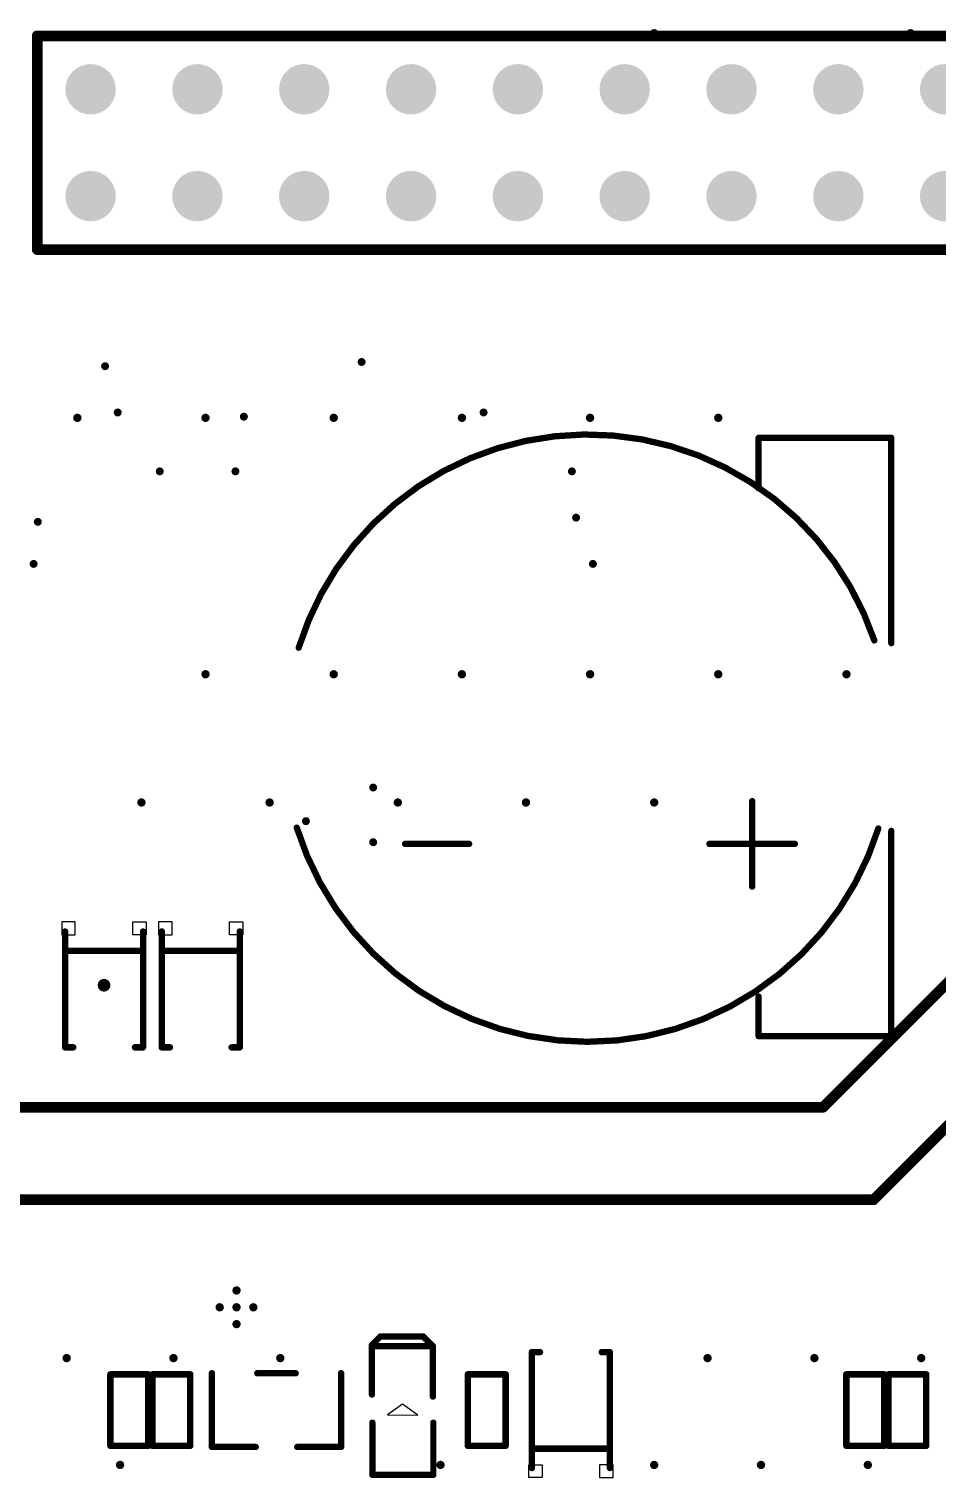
# Model space of a CAD drawing. Header units: millimetres. Extents: x 0 to 138, y -1 to 106.
# Drawn here: x 27.91 to 49.51, y 38.59 to 73.03 of the extents above; entities that cross this region are included whole.
import ezdxf

# ---------------------------------------------------------------- set-up
doc = ezdxf.new("R2010")
doc.units = ezdxf.units.MM
for name, color, linetype in [('KeepOutLayer', 6, 'Continuous'), ('PadHoleLayer', 156, 'Continuous'), ('TopOverlay', 2, 'Continuous'), ('ViaHoleLayer', 16, 'Continuous')]:
    doc.layers.add(name, color=color, linetype=linetype)

# ---------------------------------------------------------------- blocks, each defined once
blk = doc.blocks.new('HDR_TH_30P_P2_54_V_F_R2_C15_S2_54_1_11')
at = {"layer": 'PadHoleLayer'}
h = blk.add_hatch(color=156, dxfattribs=at)
edge = h.paths.add_edge_path()
edge.add_arc((-17.78, 1.27), 0.5999987999999999, 0, 360)
h = blk.add_hatch(color=156, dxfattribs=at)
edge = h.paths.add_edge_path()
edge.add_arc((-15.24, 1.27), 0.5999987999999999, 0, 360)
h = blk.add_hatch(color=156, dxfattribs=at)
edge = h.paths.add_edge_path()
edge.add_arc((-12.7, 1.27), 0.5999987999999999, 0, 360)
h = blk.add_hatch(color=156, dxfattribs=at)
edge = h.paths.add_edge_path()
edge.add_arc((-10.16, 1.27), 0.5999987999999999, 0, 360)
h = blk.add_hatch(color=156, dxfattribs=at)
edge = h.paths.add_edge_path()
edge.add_arc((-7.619999999999999, 1.27), 0.5999987999999999, 0, 360)
h = blk.add_hatch(color=156, dxfattribs=at)
edge = h.paths.add_edge_path()
edge.add_arc((-5.08, 1.27), 0.5999987999999999, 0, 360)
h = blk.add_hatch(color=156, dxfattribs=at)
edge = h.paths.add_edge_path()
edge.add_arc((-2.54, 1.27), 0.5999987999999999, 0, 360)
h = blk.add_hatch(color=156, dxfattribs=at)
edge = h.paths.add_edge_path()
edge.add_arc((0, 1.27), 0.5999987999999999, 0, 360)
h = blk.add_hatch(color=156, dxfattribs=at)
edge = h.paths.add_edge_path()
edge.add_arc((2.54, 1.27), 0.5999987999999999, 0, 360)
h = blk.add_hatch(color=156, dxfattribs=at)
edge = h.paths.add_edge_path()
edge.add_arc((5.08, 1.27), 0.5999987999999999, 0, 360)
h = blk.add_hatch(color=156, dxfattribs=at)
edge = h.paths.add_edge_path()
edge.add_arc((7.619999999999999, 1.27), 0.5999987999999999, 0, 360)
h = blk.add_hatch(color=156, dxfattribs=at)
edge = h.paths.add_edge_path()
edge.add_arc((10.16, 1.27), 0.5999987999999999, 0, 360)
h = blk.add_hatch(color=156, dxfattribs=at)
edge = h.paths.add_edge_path()
edge.add_arc((12.7, 1.27), 0.5999987999999999, 0, 360)
h = blk.add_hatch(color=156, dxfattribs=at)
edge = h.paths.add_edge_path()
edge.add_arc((15.24, 1.27), 0.5999987999999999, 0, 360)
h = blk.add_hatch(color=156, dxfattribs=at)
edge = h.paths.add_edge_path()
edge.add_arc((17.78, 1.27), 0.5999987999999999, 0, 360)
h = blk.add_hatch(color=156, dxfattribs=at)
edge = h.paths.add_edge_path()
edge.add_arc((-17.78, -1.27), 0.5999987999999999, 0, 360)
h = blk.add_hatch(color=156, dxfattribs=at)
edge = h.paths.add_edge_path()
edge.add_arc((-15.24, -1.27), 0.5999987999999999, 0, 360)
h = blk.add_hatch(color=156, dxfattribs=at)
edge = h.paths.add_edge_path()
edge.add_arc((-12.7, -1.27), 0.5999987999999999, 0, 360)
h = blk.add_hatch(color=156, dxfattribs=at)
edge = h.paths.add_edge_path()
edge.add_arc((-10.16, -1.27), 0.5999987999999999, 0, 360)
h = blk.add_hatch(color=156, dxfattribs=at)
edge = h.paths.add_edge_path()
edge.add_arc((-7.619999999999999, -1.27), 0.5999987999999999, 0, 360)
h = blk.add_hatch(color=156, dxfattribs=at)
edge = h.paths.add_edge_path()
edge.add_arc((-5.08, -1.27), 0.5999987999999999, 0, 360)
h = blk.add_hatch(color=156, dxfattribs=at)
edge = h.paths.add_edge_path()
edge.add_arc((-2.54, -1.27), 0.5999987999999999, 0, 360)
h = blk.add_hatch(color=156, dxfattribs=at)
edge = h.paths.add_edge_path()
edge.add_arc((0, -1.27), 0.5999987999999999, 0, 360)
h = blk.add_hatch(color=156, dxfattribs=at)
edge = h.paths.add_edge_path()
edge.add_arc((2.54, -1.27), 0.5999987999999999, 0, 360)
h = blk.add_hatch(color=156, dxfattribs=at)
edge = h.paths.add_edge_path()
edge.add_arc((5.08, -1.27), 0.5999987999999999, 0, 360)
h = blk.add_hatch(color=156, dxfattribs=at)
edge = h.paths.add_edge_path()
edge.add_arc((7.619999999999999, -1.27), 0.5999987999999999, 0, 360)
h = blk.add_hatch(color=156, dxfattribs=at)
edge = h.paths.add_edge_path()
edge.add_arc((10.16, -1.27), 0.5999987999999999, 0, 360)
h = blk.add_hatch(color=156, dxfattribs=at)
edge = h.paths.add_edge_path()
edge.add_arc((12.7, -1.27), 0.5999987999999999, 0, 360)
h = blk.add_hatch(color=156, dxfattribs=at)
edge = h.paths.add_edge_path()
edge.add_arc((15.24, -1.27), 0.5999987999999999, 0, 360)
h = blk.add_hatch(color=156, dxfattribs=at)
edge = h.paths.add_edge_path()
edge.add_arc((17.78, -1.27), 0.5999987999999999, 0, 360)
at = {"layer": 'TopOverlay', "const_width": 0.254}
for points in [[(19.05, 2.54), (-19.05, 2.54)], [(-19.05, 2.54), (-19.05, -2.54)], [(19.05, 2.54), (19.05, -2.54)], [(-16.51, 0), (-19.05, 0)], [(19.05, -2.54), (-19.05, -2.54)]]:
    blk.add_lwpolyline(points, dxfattribs=at)
at = {"layer": 'TopOverlay', "const_width": 0.127}
for points in [[(-19.1135, 2.54, 1), (-18.9865, 2.54, 1)], [(-19.1135, 2.54, 1), (-18.9865, 2.54, 1)], [(18.9865, 2.54, 1), (19.1135, 2.54, 1)], [(18.9865, 2.54, 1), (19.1135, 2.54, 1)], [(-19.1135, 0, 1), (-18.9865, 0, 1)], [(-16.5735, 0, 1), (-16.4465, 0, 1)], [(-19.1135, -2.54, 1), (-18.9865, -2.54, 1)], [(-19.1135, -2.54, 1), (-18.9865, -2.54, 1)], [(18.9865, -2.54, 1), (19.1135, -2.54, 1)], [(18.9865, -2.54, 1), (19.1135, -2.54, 1)]]:
    blk.add_lwpolyline(points, format="xyb", close=True, dxfattribs=at)
blk = doc.blocks.new('SOD_123_L2_7_W1_6_LS3_8_RD_33')
at = {"layer": 'TopOverlay'}
for p, q in [((-1.60528, 0.6832600000000001), (-1.60528, 1.0033)), ((-1.60528, 1.0033), (-1.30048, 1.0033)), ((-1.30048, 1.0033), (-1.30048, 1.0033)), ((-1.30048, 1.0033), (-1.30048, 0.6832600000000001)), ((-1.30048, 0.6832600000000001), (-1.60528, 0.6832600000000001)), ((-1.30048, -0.6832600000000001), (-1.60528, -0.6832600000000001)), ((-1.60528, -0.6832600000000001), (-1.60528, -1.0033)), ((-1.30048, -1.0033), (-1.30048, -0.6832600000000001)), ((-1.60528, -1.0033), (-1.30048, -1.0033)), ((-1.30048, -1.0033), (-1.30048, -1.0033))]:
    blk.add_line(p, q, dxfattribs=at)
at = {"layer": 'TopOverlay', "const_width": 0.1524}
for points in [[(1.37668, 0.9271), (-1.37668, 0.9271)], [(-0.91694, -0.8763000000000001), (-0.91694, 0.8763000000000001)], [(1.37668, 0.7340599999999999), (1.37668, 0.9271)], [(1.37668, -0.9271), (1.37668, -0.7340599999999999)], [(1.37668, -0.9271), (-1.37668, -0.9271)]]:
    blk.add_lwpolyline(points, dxfattribs=at)
at = {"layer": 'TopOverlay', "const_width": 0.0762}
for points in [[(-1.41478, 0.9271, 1), (-1.33858, 0.9271, 1)], [(-0.95504, 0.8763000000000001, 1), (-0.87884, 0.8763000000000001, 1)], [(1.33858, 0.9271, 1), (1.41478, 0.9271, 1)], [(1.33858, 0.9271, 1), (1.41478, 0.9271, 1)], [(1.33858, 0.7340599999999999, 1), (1.41478, 0.7340599999999999, 1)], [(1.33858, -0.7340599999999999, 1), (1.41478, -0.7340599999999999, 1)], [(-1.41478, -0.9271, 1), (-1.33858, -0.9271, 1)], [(-0.95504, -0.8763000000000001, 1), (-0.87884, -0.8763000000000001, 1)], [(1.33858, -0.9271, 1), (1.41478, -0.9271, 1)], [(1.33858, -0.9271, 1), (1.41478, -0.9271, 1)]]:
    blk.add_lwpolyline(points, format="xyb", close=True, dxfattribs=at)
blk = doc.blocks.new('SOD_123_L2_7_W1_6_LS3_8_RD_34')
at = {"layer": 'TopOverlay'}
for p, q in [((-1.60528, 0.6832600000000001), (-1.60528, 1.0033)), ((-1.60528, 1.0033), (-1.30048, 1.0033)), ((-1.30048, 1.0033), (-1.30048, 1.0033)), ((-1.30048, 1.0033), (-1.30048, 0.6832600000000001)), ((-1.30048, 0.6832600000000001), (-1.60528, 0.6832600000000001)), ((-1.30048, -0.6832600000000001), (-1.60528, -0.6832600000000001)), ((-1.60528, -0.6832600000000001), (-1.60528, -1.0033)), ((-1.30048, -1.0033), (-1.30048, -0.6832600000000001)), ((-1.60528, -1.0033), (-1.30048, -1.0033)), ((-1.30048, -1.0033), (-1.30048, -1.0033))]:
    blk.add_line(p, q, dxfattribs=at)
at = {"layer": 'TopOverlay', "const_width": 0.1524}
for points in [[(1.37668, 0.9271), (-1.37668, 0.9271)], [(-0.91694, -0.8763000000000001), (-0.91694, 0.8763000000000001)], [(1.37668, 0.7340599999999999), (1.37668, 0.9271)], [(1.37668, -0.9271), (1.37668, -0.7340599999999999)], [(1.37668, -0.9271), (-1.37668, -0.9271)]]:
    blk.add_lwpolyline(points, dxfattribs=at)
at = {"layer": 'TopOverlay', "const_width": 0.0762}
for points in [[(-1.41478, 0.9271, 1), (-1.33858, 0.9271, 1)], [(-0.95504, 0.8763000000000001, 1), (-0.87884, 0.8763000000000001, 1)], [(1.33858, 0.9271, 1), (1.41478, 0.9271, 1)], [(1.33858, 0.9271, 1), (1.41478, 0.9271, 1)], [(1.33858, 0.7340599999999999, 1), (1.41478, 0.7340599999999999, 1)], [(1.33858, -0.7340599999999999, 1), (1.41478, -0.7340599999999999, 1)], [(-1.41478, -0.9271, 1), (-1.33858, -0.9271, 1)], [(-0.95504, -0.8763000000000001, 1), (-0.87884, -0.8763000000000001, 1)], [(1.33858, -0.9271, 1), (1.41478, -0.9271, 1)], [(1.33858, -0.9271, 1), (1.41478, -0.9271, 1)]]:
    blk.add_lwpolyline(points, format="xyb", close=True, dxfattribs=at)
blk = doc.blocks.new('BAT_SMD_CR1220_2_37')
at = {"layer": 'TopOverlay', "const_width": 0.1500124}
for points in [[(-6.911037739999998, 2.17509852, -0.7348014569818875), (6.917611259999998, 2.15405208)], [(6.871487400000001, -2.1239226, -0.7278499873578843), (-6.81543214, -2.2974554)]]:
    blk.add_lwpolyline(points, format="xyb", dxfattribs=at)
for points in [[(-7.220051600000001, 7.112), (-7.220051600000001, 2.2311106)], [(-4.0640254, 7.112), (-7.220051600000001, 7.112)], [(-4.0640254, 7.112), (-4.0640254, 6.1705998)], [(-3.9116, 3.556), (-3.9116, 1.524)], [(-2.8956, 2.54), (-4.9276, 2.54)], [(4.3434, 2.54), (2.8194, 2.54)], [(-7.220051600000001, -2.2311106), (-7.220051600000001, -7.112)], [(-4.0640254, -5.911697599999999), (-4.0640254, -7.112)], [(-4.0640254, -7.112), (-7.220051600000001, -7.112)]]:
    blk.add_lwpolyline(points, dxfattribs=at)
at = {"layer": 'TopOverlay', "const_width": 0.0750062}
for points in [[(-7.257554699999999, 7.112, 1), (-7.1825485, 7.112, 1)], [(-7.257554699999999, 7.112, 1), (-7.1825485, 7.112, 1)], [(-4.101528500000001, 7.112, 1), (-4.0265223, 7.112, 1)], [(-4.101528500000001, 7.112, 1), (-4.0265223, 7.112, 1)], [(-4.101528500000001, 6.1705998, 1), (-4.0265223, 6.1705998, 1)], [(-3.949103099999999, 3.556, 1), (-3.8740969, 3.556, 1)], [(-4.965103099999999, 2.54, 1), (-4.890096900000001, 2.54, 1)], [(-2.9331031, 2.54, 1), (-2.8580969, 2.54, 1)], [(2.7818969, 2.54, 1), (2.8569031, 2.54, 1)], [(4.3058969, 2.54, 1), (4.380903099999999, 2.54, 1)], [(-7.257554699999999, 2.2311106, 1), (-7.1825485, 2.2311106, 1)], [(-6.94854084, 2.17509852, 1), (-6.87353464, 2.17509852, 1)], [(6.88010816, 2.15405208, 1), (6.95511436, 2.15405208, 1)], [(-3.949103099999999, 1.524, 1), (-3.8740969, 1.524, 1)], [(6.833984299999999, -2.1239226, 1), (6.9089905, -2.1239226, 1)], [(-7.257554699999999, -2.2311106, 1), (-7.1825485, -2.2311106, 1)], [(-6.85293524, -2.2974554, 1), (-6.77792904, -2.2974554, 1)], [(-4.101528500000001, -5.911697599999999, 1), (-4.0265223, -5.911697599999999, 1)], [(-7.257554699999999, -7.112, 1), (-7.1825485, -7.112, 1)], [(-7.257554699999999, -7.112, 1), (-7.1825485, -7.112, 1)], [(-4.101528500000001, -7.112, 1), (-4.0265223, -7.112, 1)], [(-4.101528500000001, -7.112, 1), (-4.0265223, -7.112, 1)]]:
    blk.add_lwpolyline(points, format="xyb", close=True, dxfattribs=at)
blk = doc.blocks.new('R0402_69')
at = {"layer": 'TopOverlay', "const_width": 0.1524}
for points in [[(-0.84987638, 0.4499584599999999), (-0.84987638, -0.44987718)], [(-0.84987638, 0.4499584599999999), (-0.25395682, 0.4499584599999999)], [(-0.25395682, 0.4499584599999999), (0.84996274, 0.4499584599999999)], [(0.84996274, 0.4499584599999999), (0.84996274, -0.45003974)], [(-0.84987638, -0.44987718), (-0.84971382, -0.45003974)], [(-0.84987638, -0.44987718), (-0.25395682, -0.44987718)], [(-0.25395682, -0.44987718), (0.84996274, -0.44987718)]]:
    blk.add_lwpolyline(points, dxfattribs=at)
at = {"layer": 'TopOverlay', "const_width": 0.0762}
for points in [[(-0.88797638, 0.4499584599999999, 1), (-0.81177638, 0.4499584599999999, 1)], [(-0.88797638, 0.4499584599999999, 1), (-0.81177638, 0.4499584599999999, 1)], [(-0.29205682, 0.4499584599999999, 1), (-0.21585682, 0.4499584599999999, 1)], [(-0.29205682, 0.4499584599999999, 1), (-0.21585682, 0.4499584599999999, 1)], [(0.81186274, 0.4499584599999999, 1), (0.8880627399999999, 0.4499584599999999, 1)], [(0.81186274, 0.4499584599999999, 1), (0.8880627399999999, 0.4499584599999999, 1)], [(-0.88797638, -0.44987718, 1), (-0.81177638, -0.44987718, 1)], [(-0.88797638, -0.44987718, 1), (-0.81177638, -0.44987718, 1)], [(-0.88797638, -0.44987718, 1), (-0.81177638, -0.44987718, 1)], [(-0.88781382, -0.45003974, 1), (-0.8116138199999999, -0.45003974, 1)], [(-0.29205682, -0.44987718, 1), (-0.21585682, -0.44987718, 1)], [(-0.29205682, -0.44987718, 1), (-0.21585682, -0.44987718, 1)], [(0.81186274, -0.44987718, 1), (0.8880627399999999, -0.44987718, 1)], [(0.81186274, -0.45003974, 1), (0.8880627399999999, -0.45003974, 1)]]:
    blk.add_lwpolyline(points, format="xyb", close=True, dxfattribs=at)
blk = doc.blocks.new('R0402_71')
at = {"layer": 'TopOverlay', "const_width": 0.1524}
for points in [[(-0.84987638, 0.4499584599999999), (-0.84987638, -0.44987718)], [(-0.84987638, 0.4499584599999999), (-0.25395682, 0.4499584599999999)], [(-0.25395682, 0.4499584599999999), (0.84996274, 0.4499584599999999)], [(0.84996274, 0.4499584599999999), (0.84996274, -0.45003974)], [(-0.84987638, -0.44987718), (-0.84971382, -0.45003974)], [(-0.84987638, -0.44987718), (-0.25395682, -0.44987718)], [(-0.25395682, -0.44987718), (0.84996274, -0.44987718)]]:
    blk.add_lwpolyline(points, dxfattribs=at)
at = {"layer": 'TopOverlay', "const_width": 0.0762}
for points in [[(-0.88797638, 0.4499584599999999, 1), (-0.81177638, 0.4499584599999999, 1)], [(-0.88797638, 0.4499584599999999, 1), (-0.81177638, 0.4499584599999999, 1)], [(-0.29205682, 0.4499584599999999, 1), (-0.21585682, 0.4499584599999999, 1)], [(-0.29205682, 0.4499584599999999, 1), (-0.21585682, 0.4499584599999999, 1)], [(0.81186274, 0.4499584599999999, 1), (0.8880627399999999, 0.4499584599999999, 1)], [(0.81186274, 0.4499584599999999, 1), (0.8880627399999999, 0.4499584599999999, 1)], [(-0.88797638, -0.44987718, 1), (-0.81177638, -0.44987718, 1)], [(-0.88797638, -0.44987718, 1), (-0.81177638, -0.44987718, 1)], [(-0.88797638, -0.44987718, 1), (-0.81177638, -0.44987718, 1)], [(-0.88781382, -0.45003974, 1), (-0.8116138199999999, -0.45003974, 1)], [(-0.29205682, -0.44987718, 1), (-0.21585682, -0.44987718, 1)], [(-0.29205682, -0.44987718, 1), (-0.21585682, -0.44987718, 1)], [(0.81186274, -0.44987718, 1), (0.8880627399999999, -0.44987718, 1)], [(0.81186274, -0.45003974, 1), (0.8880627399999999, -0.45003974, 1)]]:
    blk.add_lwpolyline(points, format="xyb", close=True, dxfattribs=at)
blk = doc.blocks.new('R0402_76')
at = {"layer": 'TopOverlay', "const_width": 0.1524}
for points in [[(-0.84987638, 0.4499584599999999), (-0.84987638, -0.44987718)], [(-0.84987638, 0.4499584599999999), (-0.25395682, 0.4499584599999999)], [(-0.25395682, 0.4499584599999999), (0.84996274, 0.4499584599999999)], [(0.84996274, 0.4499584599999999), (0.84996274, -0.45003974)], [(-0.84987638, -0.44987718), (-0.84971382, -0.45003974)], [(-0.84987638, -0.44987718), (-0.25395682, -0.44987718)], [(-0.25395682, -0.44987718), (0.84996274, -0.44987718)]]:
    blk.add_lwpolyline(points, dxfattribs=at)
at = {"layer": 'TopOverlay', "const_width": 0.0762}
for points in [[(-0.88797638, 0.4499584599999999, 1), (-0.81177638, 0.4499584599999999, 1)], [(-0.88797638, 0.4499584599999999, 1), (-0.81177638, 0.4499584599999999, 1)], [(-0.29205682, 0.4499584599999999, 1), (-0.21585682, 0.4499584599999999, 1)], [(-0.29205682, 0.4499584599999999, 1), (-0.21585682, 0.4499584599999999, 1)], [(0.81186274, 0.4499584599999999, 1), (0.8880627399999999, 0.4499584599999999, 1)], [(0.81186274, 0.4499584599999999, 1), (0.8880627399999999, 0.4499584599999999, 1)], [(-0.88797638, -0.44987718, 1), (-0.81177638, -0.44987718, 1)], [(-0.88797638, -0.44987718, 1), (-0.81177638, -0.44987718, 1)], [(-0.88797638, -0.44987718, 1), (-0.81177638, -0.44987718, 1)], [(-0.88781382, -0.45003974, 1), (-0.8116138199999999, -0.45003974, 1)], [(-0.29205682, -0.44987718, 1), (-0.21585682, -0.44987718, 1)], [(-0.29205682, -0.44987718, 1), (-0.21585682, -0.44987718, 1)], [(0.81186274, -0.44987718, 1), (0.8880627399999999, -0.44987718, 1)], [(0.81186274, -0.45003974, 1), (0.8880627399999999, -0.45003974, 1)]]:
    blk.add_lwpolyline(points, format="xyb", close=True, dxfattribs=at)
blk = doc.blocks.new('R0402_78')
at = {"layer": 'TopOverlay', "const_width": 0.1524}
for points in [[(-0.84987638, 0.4499584599999999), (-0.84987638, -0.44987718)], [(-0.84987638, 0.4499584599999999), (-0.25395682, 0.4499584599999999)], [(-0.25395682, 0.4499584599999999), (0.84996274, 0.4499584599999999)], [(0.84996274, 0.4499584599999999), (0.84996274, -0.45003974)], [(-0.84987638, -0.44987718), (-0.84971382, -0.45003974)], [(-0.84987638, -0.44987718), (-0.25395682, -0.44987718)], [(-0.25395682, -0.44987718), (0.84996274, -0.44987718)]]:
    blk.add_lwpolyline(points, dxfattribs=at)
at = {"layer": 'TopOverlay', "const_width": 0.0762}
for points in [[(-0.88797638, 0.4499584599999999, 1), (-0.81177638, 0.4499584599999999, 1)], [(-0.88797638, 0.4499584599999999, 1), (-0.81177638, 0.4499584599999999, 1)], [(-0.29205682, 0.4499584599999999, 1), (-0.21585682, 0.4499584599999999, 1)], [(-0.29205682, 0.4499584599999999, 1), (-0.21585682, 0.4499584599999999, 1)], [(0.81186274, 0.4499584599999999, 1), (0.8880627399999999, 0.4499584599999999, 1)], [(0.81186274, 0.4499584599999999, 1), (0.8880627399999999, 0.4499584599999999, 1)], [(-0.88797638, -0.44987718, 1), (-0.81177638, -0.44987718, 1)], [(-0.88797638, -0.44987718, 1), (-0.81177638, -0.44987718, 1)], [(-0.88797638, -0.44987718, 1), (-0.81177638, -0.44987718, 1)], [(-0.88781382, -0.45003974, 1), (-0.8116138199999999, -0.45003974, 1)], [(-0.29205682, -0.44987718, 1), (-0.21585682, -0.44987718, 1)], [(-0.29205682, -0.44987718, 1), (-0.21585682, -0.44987718, 1)], [(0.81186274, -0.44987718, 1), (0.8880627399999999, -0.44987718, 1)], [(0.81186274, -0.45003974, 1), (0.8880627399999999, -0.45003974, 1)]]:
    blk.add_lwpolyline(points, format="xyb", close=True, dxfattribs=at)
blk = doc.blocks.new('R0402_83')
at = {"layer": 'TopOverlay', "const_width": 0.1524}
for points in [[(-0.84987638, -0.44987718), (-0.84987638, 0.4499584599999999)], [(-0.25395682, 0.4499584599999999), (-0.84987638, 0.4499584599999999)], [(0.84996274, 0.4499584599999999), (-0.25395682, 0.4499584599999999)], [(0.84996274, -0.45003974), (0.84996274, 0.4499584599999999)], [(-0.84971382, -0.45003974), (-0.84987638, -0.44987718)], [(-0.25395682, -0.44987718), (-0.84987638, -0.44987718)], [(0.84996274, -0.44987718), (-0.25395682, -0.44987718)]]:
    blk.add_lwpolyline(points, dxfattribs=at)
at = {"layer": 'TopOverlay', "const_width": 0.0762}
for points in [[(-0.88797638, 0.4499584599999999, 1), (-0.81177638, 0.4499584599999999, 1)], [(-0.88797638, 0.4499584599999999, 1), (-0.81177638, 0.4499584599999999, 1)], [(-0.29205682, 0.4499584599999999, 1), (-0.21585682, 0.4499584599999999, 1)], [(-0.29205682, 0.4499584599999999, 1), (-0.21585682, 0.4499584599999999, 1)], [(0.81186274, 0.4499584599999999, 1), (0.8880627399999999, 0.4499584599999999, 1)], [(0.81186274, 0.4499584599999999, 1), (0.8880627399999999, 0.4499584599999999, 1)], [(-0.88797638, -0.44987718, 1), (-0.81177638, -0.44987718, 1)], [(-0.88797638, -0.44987718, 1), (-0.81177638, -0.44987718, 1)], [(-0.88797638, -0.44987718, 1), (-0.81177638, -0.44987718, 1)], [(-0.88781382, -0.45003974, 1), (-0.8116138199999999, -0.45003974, 1)], [(-0.29205682, -0.44987718, 1), (-0.21585682, -0.44987718, 1)], [(-0.29205682, -0.44987718, 1), (-0.21585682, -0.44987718, 1)], [(0.81186274, -0.44987718, 1), (0.8880627399999999, -0.44987718, 1)], [(0.81186274, -0.45003974, 1), (0.8880627399999999, -0.45003974, 1)]]:
    blk.add_lwpolyline(points, format="xyb", close=True, dxfattribs=at)
blk = doc.blocks.new('SOT_23_3_L2_9_W1_6_P1_90_LS2_8_BR_97')
at = {"layer": 'TopOverlay', "const_width": 0.1524}
for points in [[(-0.8761983999999999, 1.536192), (-0.8761983999999999, 0.4945887999999999)], [(-0.8761983999999999, 1.536192), (0.8761983999999999, 1.536192)], [(0.8761983999999999, 0.4553965999999999), (0.8761983999999999, -0.4553965999999999)], [(-0.8761983999999999, -0.4945887999999999), (-0.8761983999999999, -1.536192)], [(-0.8761983999999999, -1.536192), (0.8761983999999999, -1.536192)]]:
    blk.add_lwpolyline(points, dxfattribs=at)
at = {"layer": 'TopOverlay', "const_width": 0.0762}
for points in [[(-0.9142984000000001, 1.536192, 1), (-0.8380983999999999, 1.536192, 1)], [(-0.9142984000000001, 1.536192, 1), (-0.8380983999999999, 1.536192, 1)], [(0.8380983999999999, 1.536192, 1), (0.9142984000000001, 1.536192, 1)], [(-0.9142984000000001, 0.4945887999999999, 1), (-0.8380983999999999, 0.4945887999999999, 1)], [(0.8380983999999999, 0.4553965999999999, 1), (0.9142984000000001, 0.4553965999999999, 1)], [(-0.9142984000000001, -0.4945887999999999, 1), (-0.8380983999999999, -0.4945887999999999, 1)], [(0.8380983999999999, -0.4553965999999999, 1), (0.9142984000000001, -0.4553965999999999, 1)], [(-0.9142984000000001, -1.536192, 1), (-0.8380983999999999, -1.536192, 1)], [(-0.9142984000000001, -1.536192, 1), (-0.8380983999999999, -1.536192, 1)], [(0.8380983999999999, -1.536192, 1), (0.9142984000000001, -1.536192, 1)]]:
    blk.add_lwpolyline(points, format="xyb", close=True, dxfattribs=at)
blk = doc.blocks.new('SOD_123_L2_7_W1_6_LS3_8_RD_122')
at = {"layer": 'TopOverlay'}
for p, q in [((-1.60528, 0.6832600000000001), (-1.60528, 1.0033)), ((-1.60528, 1.0033), (-1.30048, 1.0033)), ((-1.30048, 1.0033), (-1.30048, 1.0033)), ((-1.30048, 1.0033), (-1.30048, 0.6832600000000001)), ((-1.30048, 0.6832600000000001), (-1.60528, 0.6832600000000001)), ((-1.30048, -0.6832600000000001), (-1.60528, -0.6832600000000001)), ((-1.60528, -0.6832600000000001), (-1.60528, -1.0033)), ((-1.30048, -1.0033), (-1.30048, -0.6832600000000001)), ((-1.60528, -1.0033), (-1.30048, -1.0033)), ((-1.30048, -1.0033), (-1.30048, -1.0033))]:
    blk.add_line(p, q, dxfattribs=at)
at = {"layer": 'TopOverlay', "const_width": 0.1524}
for points in [[(-1.37668, 0.9271), (1.37668, 0.9271)], [(-0.91694, 0.8763000000000001), (-0.91694, -0.8763000000000001)], [(1.37668, 0.9271), (1.37668, 0.7340599999999999)], [(1.37668, -0.7340599999999999), (1.37668, -0.9271)], [(-1.37668, -0.9271), (1.37668, -0.9271)]]:
    blk.add_lwpolyline(points, dxfattribs=at)
at = {"layer": 'TopOverlay', "const_width": 0.0762}
for points in [[(-1.41478, 0.9271, 1), (-1.33858, 0.9271, 1)], [(-0.95504, 0.8763000000000001, 1), (-0.87884, 0.8763000000000001, 1)], [(1.33858, 0.9271, 1), (1.41478, 0.9271, 1)], [(1.33858, 0.9271, 1), (1.41478, 0.9271, 1)], [(1.33858, 0.7340599999999999, 1), (1.41478, 0.7340599999999999, 1)], [(1.33858, -0.7340599999999999, 1), (1.41478, -0.7340599999999999, 1)], [(-1.41478, -0.9271, 1), (-1.33858, -0.9271, 1)], [(-0.95504, -0.8763000000000001, 1), (-0.87884, -0.8763000000000001, 1)], [(1.33858, -0.9271, 1), (1.41478, -0.9271, 1)], [(1.33858, -0.9271, 1), (1.41478, -0.9271, 1)]]:
    blk.add_lwpolyline(points, format="xyb", close=True, dxfattribs=at)
blk = doc.blocks.new('LED0603_RED_123')
at = {"layer": 'TopOverlay'}
for p, q in [((-0.1099185, 0.3599942), (-0.1199769, -0.359918)), ((0.1400175, 7.62e-05), (-0.1099185, 0.3599942)), ((-0.1199769, -0.359918), (0.1400175, 7.62e-05))]:
    blk.add_line(p, q, dxfattribs=at)
at = {"layer": 'TopOverlay', "const_width": 0.1500124}
for points in [[(-1.5399131, 0.7199884), (-1.5399131, -0.729996)], [(-1.5399131, 0.7199884), (-0.2999105, 0.7199884)], [(0.3700907, 0.729996), (1.5200757, 0.729996)], [(1.5200757, 0.729996), (1.5200757, -0.7199884)], [(1.5200757, 0.729996), (1.5500985, 0.729996)], [(1.5500985, 0.729996), (1.7500981, 0.5299963999999999)], [(1.7500981, 0.5299963999999999), (1.7500981, -0.4899914000000001)], [(-1.5399131, -0.729996), (-0.2999105, -0.729996)], [(0.3200781, -0.7199884), (1.5200757, -0.7199884)], [(1.7200753, -0.5199888), (1.5200757, -0.7199884)], [(1.7500981, -0.4899914000000001), (1.7200753, -0.5199888)]]:
    blk.add_lwpolyline(points, dxfattribs=at)
at = {"layer": 'TopOverlay', "const_width": 0.0750062}
for points in [[(-1.5774162, 0.7199884, 1), (-1.50241, 0.7199884, 1)], [(-1.5774162, 0.7199884, 1), (-1.50241, 0.7199884, 1)], [(-0.3374136, 0.7199884, 1), (-0.2624074, 0.7199884, 1)], [(0.3325876, 0.729996, 1), (0.4075938, 0.729996, 1)], [(1.4825726, 0.729996, 1), (1.5575788, 0.729996, 1)], [(1.4825726, 0.729996, 1), (1.5575788, 0.729996, 1)], [(1.4825726, 0.729996, 1), (1.5575788, 0.729996, 1)], [(1.5125954, 0.729996, 1), (1.5876016, 0.729996, 1)], [(1.5125954, 0.729996, 1), (1.5876016, 0.729996, 1)], [(1.712595, 0.5299963999999999, 1), (1.7876012, 0.5299963999999999, 1)], [(1.712595, 0.5299963999999999, 1), (1.7876012, 0.5299963999999999, 1)], [(-1.5774162, -0.729996, 1), (-1.50241, -0.729996, 1)], [(-1.5774162, -0.729996, 1), (-1.50241, -0.729996, 1)], [(-0.3374136, -0.729996, 1), (-0.2624074, -0.729996, 1)], [(0.282575, -0.7199884, 1), (0.3575812, -0.7199884, 1)], [(1.4825726, -0.7199884, 1), (1.5575788, -0.7199884, 1)], [(1.4825726, -0.7199884, 1), (1.5575788, -0.7199884, 1)], [(1.4825726, -0.7199884, 1), (1.5575788, -0.7199884, 1)], [(1.6825722, -0.5199888, 1), (1.7575784, -0.5199888, 1)], [(1.6825722, -0.5199888, 1), (1.7575784, -0.5199888, 1)], [(1.712595, -0.4899914000000001, 1), (1.7876012, -0.4899914000000001, 1)], [(1.712595, -0.4899914000000001, 1), (1.7876012, -0.4899914000000001, 1)]]:
    blk.add_lwpolyline(points, format="xyb", close=True, dxfattribs=at)

msp = doc.modelspace()

# ---------------------------------------------------------------- hatches: boundary and pattern name
at = {"layer": 'ViaHoleLayer'}
h = msp.add_hatch(color=16, dxfattribs=at)
edge = h.paths.add_edge_path()
edge.add_arc((42.78099902, 72.93200044), 0.0999998, 0, 360)
h = msp.add_hatch(color=16, dxfattribs=at)
edge = h.paths.add_edge_path()
edge.add_arc((48.87699901999999, 72.93200044), 0.0999998, 0, 360)
h = msp.add_hatch(color=16, dxfattribs=at)
edge = h.paths.add_edge_path()
edge.add_arc((29.72443382, 65.015618), 0.09525, 0, 360)
h = msp.add_hatch(color=16, dxfattribs=at)
edge = h.paths.add_edge_path()
edge.add_arc((35.82443431999999, 65.1156178), 0.09525, 0, 360)
h = msp.add_hatch(color=16, dxfattribs=at)
edge = h.paths.add_edge_path()
edge.add_arc((29.06499901999999, 63.78800044), 0.0999998, 0, 360)
h = msp.add_hatch(color=16, dxfattribs=at)
edge = h.paths.add_edge_path()
edge.add_arc((30.02443322, 63.91561766), 0.09525, 0, 360)
h = msp.add_hatch(color=16, dxfattribs=at)
edge = h.paths.add_edge_path()
edge.add_arc((32.11299902, 63.78800044), 0.0999998, 0, 360)
h = msp.add_hatch(color=16, dxfattribs=at)
edge = h.paths.add_edge_path()
edge.add_arc((33.0244323, 63.81561786), 0.09525, 0, 360)
h = msp.add_hatch(color=16, dxfattribs=at)
edge = h.paths.add_edge_path()
edge.add_arc((35.16099902, 63.78800044), 0.0999998, 0, 360)
h = msp.add_hatch(color=16, dxfattribs=at)
edge = h.paths.add_edge_path()
edge.add_arc((38.20899902, 63.78800044), 0.0999998, 0, 360)
h = msp.add_hatch(color=16, dxfattribs=at)
edge = h.paths.add_edge_path()
edge.add_arc((38.7244336, 63.91561766), 0.09525, 0, 360)
h = msp.add_hatch(color=16, dxfattribs=at)
edge = h.paths.add_edge_path()
edge.add_arc((41.25699902, 63.78800044), 0.0999998, 0, 360)
h = msp.add_hatch(color=16, dxfattribs=at)
edge = h.paths.add_edge_path()
edge.add_arc((44.30499902, 63.78800044), 0.0999998, 0, 360)
h = msp.add_hatch(color=16, dxfattribs=at)
edge = h.paths.add_edge_path()
edge.add_arc((31.02443376, 62.51561791999999), 0.09525, 0, 360)
h = msp.add_hatch(color=16, dxfattribs=at)
edge = h.paths.add_edge_path()
edge.add_arc((32.8244327, 62.51561791999999), 0.09525, 0, 360)
h = msp.add_hatch(color=16, dxfattribs=at)
edge = h.paths.add_edge_path()
edge.add_arc((40.82443447999999, 62.51561791999999), 0.09525, 0, 360)
h = msp.add_hatch(color=16, dxfattribs=at)
edge = h.paths.add_edge_path()
edge.add_arc((28.12443194, 61.31561778), 0.09525, 0, 360)
h = msp.add_hatch(color=16, dxfattribs=at)
edge = h.paths.add_edge_path()
edge.add_arc((40.92443428, 61.41561758), 0.09525, 0, 360)
h = msp.add_hatch(color=16, dxfattribs=at)
edge = h.paths.add_edge_path()
edge.add_arc((28.02443214, 60.31561724), 0.09525, 0, 360)
h = msp.add_hatch(color=16, dxfattribs=at)
edge = h.paths.add_edge_path()
edge.add_arc((41.32443348, 60.31561724), 0.09525, 0, 360)
h = msp.add_hatch(color=16, dxfattribs=at)
edge = h.paths.add_edge_path()
edge.add_arc((32.11299902, 57.69200043999999), 0.0999998, 0, 360)
h = msp.add_hatch(color=16, dxfattribs=at)
edge = h.paths.add_edge_path()
edge.add_arc((35.16099902, 57.69200043999999), 0.0999998, 0, 360)
h = msp.add_hatch(color=16, dxfattribs=at)
edge = h.paths.add_edge_path()
edge.add_arc((38.20899902, 57.69200043999999), 0.0999998, 0, 360)
h = msp.add_hatch(color=16, dxfattribs=at)
edge = h.paths.add_edge_path()
edge.add_arc((41.25699902, 57.69200043999999), 0.0999998, 0, 360)
h = msp.add_hatch(color=16, dxfattribs=at)
edge = h.paths.add_edge_path()
edge.add_arc((44.30499902, 57.69200043999999), 0.0999998, 0, 360)
h = msp.add_hatch(color=16, dxfattribs=at)
edge = h.paths.add_edge_path()
edge.add_arc((47.35299902, 57.69200043999999), 0.0999998, 0, 360)
h = msp.add_hatch(color=16, dxfattribs=at)
edge = h.paths.add_edge_path()
edge.add_arc((36.10000145999999, 55.00000176), 0.09525, 0, 360)
h = msp.add_hatch(color=16, dxfattribs=at)
edge = h.paths.add_edge_path()
edge.add_arc((30.58899902, 54.64400043999999), 0.0999998, 0, 360)
h = msp.add_hatch(color=16, dxfattribs=at)
edge = h.paths.add_edge_path()
edge.add_arc((33.63699902, 54.64400043999999), 0.0999998, 0, 360)
h = msp.add_hatch(color=16, dxfattribs=at)
edge = h.paths.add_edge_path()
edge.add_arc((36.68499902, 54.64400043999999), 0.0999998, 0, 360)
h = msp.add_hatch(color=16, dxfattribs=at)
edge = h.paths.add_edge_path()
edge.add_arc((39.73299902, 54.64400043999999), 0.0999998, 0, 360)
h = msp.add_hatch(color=16, dxfattribs=at)
edge = h.paths.add_edge_path()
edge.add_arc((42.78099902, 54.64400043999999), 0.0999998, 0, 360)
h = msp.add_hatch(color=16, dxfattribs=at)
edge = h.paths.add_edge_path()
edge.add_arc((34.50000212, 54.20000082), 0.09525, 0, 360)
h = msp.add_hatch(color=16, dxfattribs=at)
edge = h.paths.add_edge_path()
edge.add_arc((36.10000145999999, 53.70000182), 0.09525, 0, 360)
h = msp.add_hatch(color=16, dxfattribs=at)
edge = h.paths.add_edge_path()
edge.add_arc((29.70000156, 50.300001), 0.1524, 0, 360)
h = msp.add_hatch(color=16, dxfattribs=at)
edge = h.paths.add_edge_path()
edge.add_arc((32.84998763999999, 43.04368582), 0.0999998, 0, 360)
h = msp.add_hatch(color=16, dxfattribs=at)
edge = h.paths.add_edge_path()
edge.add_arc((32.44998844, 42.64368662), 0.0999998, 0, 360)
h = msp.add_hatch(color=16, dxfattribs=at)
edge = h.paths.add_edge_path()
edge.add_arc((32.84998763999999, 42.64368662), 0.0999998, 0, 360)
h = msp.add_hatch(color=16, dxfattribs=at)
edge = h.paths.add_edge_path()
edge.add_arc((33.24998684, 42.64368662), 0.0999998, 0, 360)
h = msp.add_hatch(color=16, dxfattribs=at)
edge = h.paths.add_edge_path()
edge.add_arc((32.84998763999999, 42.24368742), 0.0999998, 0, 360)
h = msp.add_hatch(color=16, dxfattribs=at)
edge = h.paths.add_edge_path()
edge.add_arc((28.81099902, 41.43600044), 0.0999998, 0, 360)
h = msp.add_hatch(color=16, dxfattribs=at)
edge = h.paths.add_edge_path()
edge.add_arc((31.35099902, 41.43600044), 0.0999998, 0, 360)
h = msp.add_hatch(color=16, dxfattribs=at)
edge = h.paths.add_edge_path()
edge.add_arc((33.89099902, 41.43600044), 0.0999998, 0, 360)
h = msp.add_hatch(color=16, dxfattribs=at)
edge = h.paths.add_edge_path()
edge.add_arc((44.05099902, 41.43600044), 0.0999998, 0, 360)
h = msp.add_hatch(color=16, dxfattribs=at)
edge = h.paths.add_edge_path()
edge.add_arc((46.59099902, 41.43600044), 0.0999998, 0, 360)
h = msp.add_hatch(color=16, dxfattribs=at)
edge = h.paths.add_edge_path()
edge.add_arc((49.13099902, 41.43600044), 0.0999998, 0, 360)
h = msp.add_hatch(color=16, dxfattribs=at)
edge = h.paths.add_edge_path()
edge.add_arc((30.08099902, 38.89600043999999), 0.0999998, 0, 360)
h = msp.add_hatch(color=16, dxfattribs=at)
edge = h.paths.add_edge_path()
edge.add_arc((37.70099902, 38.89600043999999), 0.0999998, 0, 360)
h = msp.add_hatch(color=16, dxfattribs=at)
edge = h.paths.add_edge_path()
edge.add_arc((42.78099902, 38.89600043999999), 0.0999998, 0, 360)
h = msp.add_hatch(color=16, dxfattribs=at)
edge = h.paths.add_edge_path()
edge.add_arc((45.32099902, 38.89600043999999), 0.0999998, 0, 360)
h = msp.add_hatch(color=16, dxfattribs=at)
edge = h.paths.add_edge_path()
edge.add_arc((47.86099901999999, 38.89600043999999), 0.0999998, 0, 360)

# ---------------------------------------------------------------- linework, layer by layer
at = {"layer": 'KeepOutLayer', "const_width": 0.254}
for points in [[(46.80000038, 47.39999917999999), (51.50000113999999, 52.09999994)], [(48.00000052, 45.20000104), (52.09999994, 49.30000046)], [(12.09999866, 47.39999917999999), (46.80000038, 47.39999917999999)], [(13.10000174, 45.20000104), (48.00000052, 45.20000104)]]:
    msp.add_lwpolyline(points, dxfattribs=at)
at = {"layer": 'KeepOutLayer', "const_width": 0.127}
for points in [[(46.73650038, 47.39999917999999, 1), (46.86350038, 47.39999917999999, 1)], [(46.73650038, 47.39999917999999, 1), (46.86350038, 47.39999917999999, 1)], [(47.93650052, 45.20000104, 1), (48.06350052, 45.20000104, 1)], [(47.93650052, 45.20000104, 1), (48.06350052, 45.20000104, 1)]]:
    msp.add_lwpolyline(points, format="xyb", close=True, dxfattribs=at)

# ---------------------------------------------------------------- block references
for name, p, rotation in [('HDR_TH_30P_P2_54_V_F_R2_C15_S2_54_1_11', (47.16000219999999, 70.328409), 180), ('BAT_SMD_CR1220_2_37', (41.20001666, 56.2000019), 180), ('SOD_123_L2_7_W1_6_LS3_8_RD_34', (29.69999902, 50.2000012), 270), ('SOD_123_L2_7_W1_6_LS3_8_RD_33', (32.00000204, 50.2000012), 270), ('LED0603_RED_123', (36.80000006, 40.20000088), 90), ('SOD_123_L2_7_W1_6_LS3_8_RD_122', (40.79999968, 40.20000088), 90), ('R0402_78', (30.29999782, 40.20000088), 90), ('R0402_76', (31.29999836, 40.20000088), 90), ('SOT_23_3_L2_9_W1_6_P1_90_LS2_8_BR_97', (33.79999844, 40.20000088), 90), ('R0402_83', (38.7999986, 40.20000088), 270), ('R0402_71', (47.79999838, 40.20000088), 90), ('R0402_69', (48.79999892, 40.20000088), 90)]:
    msp.add_blockref(name, p, dxfattribs=dict(rotation=rotation))

doc.saveas('drawing.dxf')
